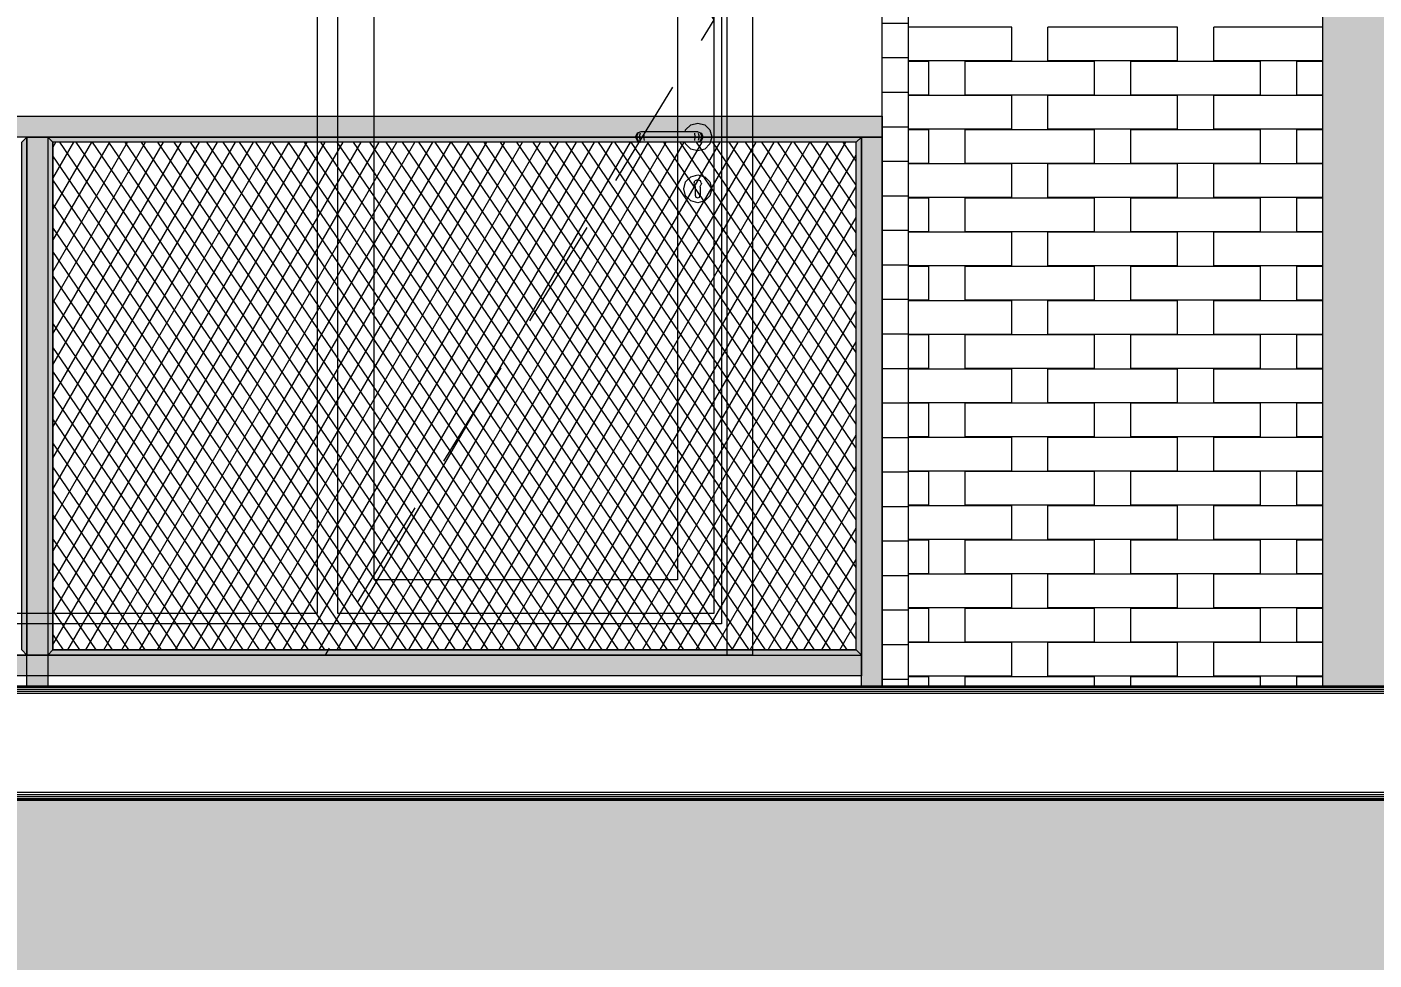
# Model space of a CAD drawing. Header units: millimetres. Extents: x 475206255 to 476720147, y 4620882299 to 4621447368.
# Drawn here: x 475397416 to 475400015, y 4621134156 to 4621135957 of the extents above; entities that cross this region are included whole.
import ezdxf

# ---------------------------------------------------------------- set-up
doc = ezdxf.new("R2010")
doc.units = ezdxf.units.MM
doc.header["$MEASUREMENT"] = 0
doc.linetypes.add('Hidden Line', pattern=[317.5, 211.666667, -105.833333])
for name, color, linetype, lineweight in [('2D Drafting - General_Pen_No__30_Pen_No__9_Pen_No__9_Pen_No__253', 252, 'Continuous', 0), ('2D Drafting - General_Pen_No__30_Pen_No__9_Pen_No__9_Pen_No__7', 7, 'Continuous', 0), ('2D Drafting - General_Pen_No__7_Pen_No__7', 7, 'Continuous', 0), ('Dimensioning - General_Pen_No__142', 142, 'Continuous', 0), ('New_2D Drafting - General_Pen_No__30_Pen_No__9_Pen_No__9_Pen_No__255', 255, 'Continuous', 0), ('New_2D Drafting - General_Pen_No__30_Pen_No__9_Pen_No__9_Pen_No__7', 7, 'Continuous', 0), ('New_2D Drafting - General_Pen_No__4', 7, 'Continuous', 0), ('New_2D Drafting - General_Pen_No__7', 7, 'Continuous', 0), ('New_Structural - Bearing_Pen_No__250', 7, 'Continuous', 0), ('Structural - Bearing_Pen_No__250', 7, 'Continuous', 0), ('zoma_Pen_No__142', 142, 'Continuous', 0)]:
    doc.layers.add(name, color=color, linetype=linetype, lineweight=lineweight)
doc.layers.add('Dimensioning - General', color=7, linetype='Continuous')
doc.layers.add('zoma', color=7, linetype='Continuous')
doc.styles.add('GENERATED_STYLE_2', font='arial.ttf')
doc.dimstyles.new('GENERATED_STYLE__1', dxfattribs={"dimtxt": 100, "dimasz": 68.640772, "dimexe": 0.18, "dimexo": 0.0625, "dimgap": 0, "dimtad": 1, "dimlfac": 0.001, "dimzin": 0, "dimdsep": 46, "dimtxsty": 'GENERATED_STYLE_2', "dimblk": 'ARROWHEAD_2', "dimblk1": 'ARROWHEAD_2', "dimblk2": 'ARROWHEAD_2', "dimcen": 0.09, "dimse1": 1, "dimse2": 1, "dimclrd": 142, "dimclre": 142, "dimclrt": 142, "dimadec": 0, "dimazin": 0, "dimtfac": 1, "dimtdec": 4, "dimtmove": 0, "dimatfit": 3, "dimfxl": 1, "dimtolj": 1, "dimtzin": 0, "dimarcsym": 0})
doc.dimstyles.new('GENERATED_STYLE__18', dxfattribs={"dimtxt": 100, "dimasz": 68.640772, "dimexe": 0.18, "dimexo": 0.0625, "dimgap": 0, "dimtad": 1, "dimtih": 1, "dimtoh": 1, "dimlfac": 0.001, "dimzin": 0, "dimdsep": 46, "dimtxsty": 'GENERATED_STYLE_2', "dimblk": 'ARROWHEAD_2', "dimblk1": 'ARROWHEAD_2', "dimblk2": 'ARROWHEAD_2', "dimcen": 0.09, "dimse1": 1, "dimse2": 1, "dimclrd": 142, "dimclre": 142, "dimclrt": 142, "dimadec": 0, "dimazin": 0, "dimtfac": 1, "dimtdec": 4, "dimtmove": 0, "dimatfit": 3, "dimfxl": 1, "dimtolj": 1, "dimtzin": 0, "dimarcsym": 0})
doc.dimstyles.new('GENERATED_STYLE__3', dxfattribs={"dimtxt": 200, "dimasz": 64.421331, "dimexe": 0.18, "dimexo": 3, "dimgap": 0, "dimtad": 1, "dimtih": 1, "dimtoh": 1, "dimlfac": 0.001, "dimzin": 0, "dimdsep": 46, "dimtxsty": 'GENERATED_STYLE_2', "dimblk": 'ARROWHEAD_2', "dimblk1": 'ARROWHEAD_2', "dimblk2": 'ARROWHEAD_2', "dimcen": 0.09, "dimclrd": 142, "dimclre": 142, "dimclrt": 142, "dimadec": 0, "dimazin": 0, "dimtfac": 1, "dimtdec": 4, "dimtmove": 0, "dimatfit": 3, "dimfxl": 1, "dimtolj": 1, "dimtzin": 0, "dimarcsym": 0})

# ---------------------------------------------------------------- blocks, each defined once
blk = doc.blocks.new('*D547', base_point=(475826095.8, 4621095193.2))
at = {"layer": 'Dimensioning - General_Pen_No__142', "color": 142, "linetype": 'Continuous', "lineweight": 0, "transparency": 16777216}
for p, q in [((475424795.3, 4621135071), (475424885.6, 4621135018.9)), ((475424908.2, 4621135044.9), (475424772.7, 4621135044.9)), ((475424840.5, 4621132545), (475424840.5, 4621135044.9)), ((475424795.3, 4621132571.1), (475424885.6, 4621132518.9)), ((475424908.2, 4621132545), (475424772.7, 4621132545))]:
    blk.add_line(p, q, dxfattribs=at)
at = {"layer": 'Dimensioning - General_Pen_No__142', "color": 142, "lineweight": 0, "transparency": 16777216, "insert": (475424820.5, 4621133661.5), "char_height": 100, "attachment_point": 7, "rotation": 90, "style": 'GENERATED_STYLE_2'}
blk.add_mtext('\\A1;{\\pql;\\fArial|b0|i0|c204|p0;\\W1.000000;2.50}', dxfattribs=at)
blk = doc.blocks.new('ARROWHEAD_2')
at = {"color": 0, "linetype": 'Continuous', "lineweight": 0}
for p, q in [((-0.378, -0.655), (0.378, 0.655)), ((0, 0), (-1, 0))]:
    blk.add_line(p, q, dxfattribs=at)
blk = doc.blocks.new('*D548', base_point=(475826095.8, 4621095193.2))
at = {"layer": 'Dimensioning - General_Pen_No__142', "color": 142, "linetype": 'Continuous', "lineweight": 0, "transparency": 16777216}
for p, q in [((475424795.3, 4621135771.1), (475424885.6, 4621135718.9)), ((475424908.2, 4621135745), (475424772.7, 4621135745)), ((475424840.5, 4621135044.9), (475424840.5, 4621135745)), ((475424795.3, 4621135071), (475424885.6, 4621135018.9)), ((475424908.2, 4621135044.9), (475424772.7, 4621135044.9))]:
    blk.add_line(p, q, dxfattribs=at)
at = {"layer": 'Dimensioning - General_Pen_No__142', "color": 142, "lineweight": 0, "transparency": 16777216, "insert": (475424820.5, 4621135261.5), "char_height": 100, "attachment_point": 7, "rotation": 90, "style": 'GENERATED_STYLE_2'}
blk.add_mtext('\\A1;{\\pql;\\fArial|b0|i0|c204|p0;\\W1.000000;0.70}', dxfattribs=at)
blk = doc.blocks.new('*D549', base_point=(475826095.8, 4621095193.2))
at = {"layer": 'Dimensioning - General_Pen_No__142', "color": 142, "linetype": 'Continuous', "lineweight": 0, "transparency": 16777216}
for p, q in [((475424795.3, 4621138271), (475424885.6, 4621138218.9)), ((475424908.2, 4621138244.9), (475424772.7, 4621138244.9)), ((475424840.5, 4621135745), (475424840.5, 4621138244.9)), ((475424795.3, 4621135771.1), (475424885.6, 4621135718.9)), ((475424908.2, 4621135745), (475424772.7, 4621135745))]:
    blk.add_line(p, q, dxfattribs=at)
at = {"layer": 'Dimensioning - General_Pen_No__142', "color": 142, "lineweight": 0, "transparency": 16777216, "insert": (475424820.5, 4621136861.5), "char_height": 100, "attachment_point": 7, "rotation": 90, "style": 'GENERATED_STYLE_2'}
blk.add_mtext('\\A1;{\\pql;\\fArial|b0|i0|c204|p0;\\W1.000000;2.50}', dxfattribs=at)
blk = doc.blocks.new('*D1518', base_point=(475826095.8, 4621095193.2))
at = {"layer": 'zoma_Pen_No__142', "color": 142, "linetype": 'Continuous', "lineweight": 0, "transparency": 16777216}
for p, q in [((475393415.9, 4621126477.3), (475393415.9, 4621126604.5)), ((475399915.9, 4621126477.3), (475399915.9, 4621126604.5)), ((475393440.3, 4621126583.3), (475393391.4, 4621126498.5)), ((475399940.3, 4621126583.3), (475399891.4, 4621126498.5)), ((475393415.9, 4621126540.9), (475399915.9, 4621126540.9))]:
    blk.add_line(p, q, dxfattribs=at)
at = {"layer": 'zoma_Pen_No__142', "color": 142, "lineweight": 0, "transparency": 16777216, "char_height": 200, "attachment_point": 7, "style": 'GENERATED_STYLE_2'}
for s, insert in [('\\A1;{\\pql;\\fArial|b0|i0|c204|p0;\\W1.000000;6.50}', (475396398.9, 4621126580.9)), ('\\A1;{\\pql;\\fArial|b0|i0|c204|p0;\\W1.000000;0.40}', (475399357.5, 4621126580.9))]:
    blk.add_mtext(s, dxfattribs=dict(at, insert=insert))
blk = doc.blocks.new('*D1519', base_point=(475826095.8, 4621095193.2))
at = {"layer": 'zoma_Pen_No__142', "color": 142, "linetype": 'Continuous', "lineweight": 0, "transparency": 16777216}
for p, q in [((475399915.9, 4621126477.3), (475399915.9, 4621126604.5)), ((475400315.9, 4621126477.3), (475400315.9, 4621126604.5)), ((475399940.3, 4621126583.3), (475399891.4, 4621126498.5)), ((475400340.3, 4621126583.3), (475400291.4, 4621126498.5)), ((475399915.9, 4621126540.9), (475400315.9, 4621126540.9))]:
    blk.add_line(p, q, dxfattribs=at)
blk = doc.blocks.new('*D2417', base_point=(475826095.8, 4621095193.2))
at = {"layer": 'Dimensioning - General_Pen_No__142', "color": 142, "linetype": 'Continuous', "lineweight": 0, "transparency": 16777216}
for p, q in [((475397216, 4621133504.3), (475397216, 4621133639.8)), ((475398816, 4621133504.3), (475398816, 4621133639.8)), ((475397242.1, 4621133617.2), (475397190, 4621133526.9)), ((475398842.1, 4621133617.2), (475398790, 4621133526.9)), ((475397216, 4621133572.1), (475398816, 4621133572.1))]:
    blk.add_line(p, q, dxfattribs=at)
at = {"layer": 'Dimensioning - General_Pen_No__142', "color": 142, "lineweight": 0, "transparency": 16777216, "insert": (475397882.6, 4621133592.1), "char_height": 100, "attachment_point": 7, "style": 'GENERATED_STYLE_2'}
blk.add_mtext('\\A1;{\\pql;\\fArial|b0|i0|c204|p0;\\W1.000000;1.60}', dxfattribs=at)
blk = doc.blocks.new('*D2418', base_point=(475826095.8, 4621095193.2))
at = {"layer": 'Dimensioning - General_Pen_No__142', "color": 142, "linetype": 'Continuous', "lineweight": 0, "transparency": 16777216}
for p, q in [((475398816, 4621133504.3), (475398816, 4621133639.8)), ((475400715.7, 4621133504.3), (475400715.7, 4621133639.8)), ((475398842.1, 4621133617.2), (475398790, 4621133526.9)), ((475400741.8, 4621133617.2), (475400689.6, 4621133526.9)), ((475398816, 4621133572.1), (475400715.7, 4621133572.1))]:
    blk.add_line(p, q, dxfattribs=at)
at = {"layer": 'Dimensioning - General_Pen_No__142', "color": 142, "lineweight": 0, "transparency": 16777216, "insert": (475399632.4, 4621133592.1), "char_height": 100, "attachment_point": 7, "style": 'GENERATED_STYLE_2'}
blk.add_mtext('\\A1;{\\pql;\\fArial|b0|i0|c204|p0;\\W1.000000;1.90}', dxfattribs=at)

msp = doc.modelspace()

# ---------------------------------------------------------------- hatches: boundary and pattern name
at = {"layer": '2D Drafting - General_Pen_No__30_Pen_No__9_Pen_No__9_Pen_No__253', "linetype": 'Continuous', "lineweight": 0}
h = msp.add_hatch(dxfattribs=at)
h.set_pattern_fill('BRICK___RUNNING_BOND', color=252, style=0, pattern_type=2)
h.set_pattern_definition([(180, (475362068.42, 4621134278.51), (0, 66.64), []), (90, (475362068.42, 4621134278.5), (244.8, 0), [66.64, -66.64]), (90, (475361946.02, 4621134345.15), (244.8, 0), [66.64, -66.64])])
h.paths.add_polyline_path([(475386515.943, 4621144744.536), (475406815.943, 4621144744.536), (475406815.943, 4621131444.943), (475406415.943, 4621131444.943), (475406415.943, 4621131544.955), (475406415.943, 4621144344.955), (475402816.368, 4621144344.955), (475402816.368, 4621131445.093), (475398816.013, 4621131445.093), (475398816.013, 4621131445.286), (475396815.946, 4621131445.286), (475396815.946, 4621134464.943), (475400115.943, 4621134464.943), (475400115.943, 4621134684.942), (475399915.947, 4621134684.942), (475399915.947, 4621137664.943), (475400115.943, 4621137664.943), (475400115.943, 4621137884.943), (475399915.947, 4621137884.943), (475399915.947, 4621140864.943), (475400115.943, 4621140864.943), (475400115.943, 4621141084.943), (475399915.947, 4621141084.943), (475399915.947, 4621144064.943), (475400115.943, 4621144064.943), (475400115.943, 4621144284.943), (475393015.95, 4621144284.943), (475393015.95, 4621144064.943), (475393215.95, 4621144064.943), (475393215.95, 4621141084.943), (475393015.95, 4621141084.943), (475393015.95, 4621140864.943), (475393215.95, 4621140864.943), (475393215.95, 4621137884.943), (475393015.95, 4621137884.943), (475393015.95, 4621137663.948), (475393215.95, 4621137663.948), (475393215.95, 4621134684.942), (475393015.95, 4621134684.942), (475393015.95, 4621134464.943), (475393415.349, 4621134464.943), (475393415.349, 4621131444.834), (475393015.95, 4621131444.834), (475393015.95, 4621131444.943), (475390315.939, 4621131444.943), (475389615.524, 4621131444.943), (475389615.524, 4621134464.987), (475390315.939, 4621134464.987), (475390315.939, 4621144284.987), (475386865.663, 4621144284.987), (475386865.663, 4621144064.987), (475386916.336, 4621144064.987), (475386916.336, 4621141084.995), (475386865.663, 4621141084.995), (475386865.663, 4621140864.987), (475386916.063, 4621140864.987), (475386916.063, 4621137884.987), (475386865.663, 4621137884.987), (475386865.663, 4621137664.987), (475386916.063, 4621137664.987), (475386916.063, 4621134684.996), (475386865.663, 4621134684.996), (475386865.663, 4621134464.987), (475386916.063, 4621134464.987), (475386916.063, 4621131444.943), (475386515.943, 4621131444.943), (475386515.943, 4621134464.987)])
h.paths.add_polyline_path([(475390816.16, 4621132444.942), (475390816.16, 4621134044.943), (475392416.16, 4621134044.943), (475392416.16, 4621132444.942)], flags=0)
h.paths.add_polyline_path([(475390816.165, 4621140444.942), (475392416.165, 4621140444.942), (475392416.165, 4621138844.942), (475390816.165, 4621138844.942)], flags=0)
h.paths.add_polyline_path([(475390816.165, 4621137244.942), (475392416.165, 4621137244.942), (475392416.165, 4621135644.942), (475390816.165, 4621135644.942)], flags=0)
h.paths.add_polyline_path([(475390816.165, 4621142044.942), (475390816.165, 4621143644.942), (475392416.165, 4621143644.942), (475392416.165, 4621142044.942)], flags=0)
h.paths.add_polyline_path([(475397216.018, 4621131544.949), (475397216.018, 4621134044.955), (475398816.009, 4621134044.955), (475398816.009, 4621131544.949)], flags=0)
h.paths.add_polyline_path([(475402315.71, 4621135644.942), (475402315.71, 4621137244.939), (475400715.709, 4621137244.939), (475400715.709, 4621135644.942)], flags=0)
h.paths.add_polyline_path([(475400715.709, 4621132444.942), (475400715.709, 4621134044.939), (475402315.71, 4621134044.939), (475402315.71, 4621132444.942)], flags=0)
h.paths.add_polyline_path([(475402315.71, 4621138806.589), (475402315.71, 4621140444.937), (475400715.709, 4621140444.937), (475400715.709, 4621138806.589)], flags=0)
h.paths.add_polyline_path([(475400715.713, 4621142044.942), (475400715.713, 4621143644.939), (475402315.714, 4621143644.939), (475402315.714, 4621142044.942)], flags=0)
h = msp.add_hatch(dxfattribs=at)
h.set_pattern_fill('BRICK___RUNNING_BOND', color=252, style=0, pattern_type=2)
h.set_pattern_definition([(180, (475365617.79, 4621134698.51), (0, 66.64), []), (90, (475365617.79, 4621134698.5), (244.8, 0), [66.64, -66.64]), (90, (475365495.39, 4621134765.15), (244.8, 0), [66.64, -66.64])])
h.paths.add_polyline_path([(475399115.934, 4621137664.943), (475399115.934, 4621134684.943), (475399065.943, 4621134684.943), (475399065.943, 4621137664.943)])
at = {"layer": 'New_2D Drafting - General_Pen_No__30_Pen_No__9_Pen_No__9_Pen_No__255', "linetype": 'Continuous', "lineweight": 0}
for points in [[(475399065.943, 4621135784.937), (475399065.943, 4621135744.937), (475394215.95, 4621135744.937), (475394215.95, 4621135784.937)], [(475397415.95, 4621134744.936), (475397405.976, 4621134754.909), (475397405.976, 4621135734.989), (475397415.95, 4621135744.963)], [(475397455.95, 4621134684.909), (475397415.95, 4621134684.909), (475397415.95, 4621135744.937), (475397455.95, 4621135744.937)], [(475397455.95, 4621134744.909), (475397465.95, 4621134754.909), (475397465.95, 4621135734.937), (475397455.95, 4621135744.937)], [(475397465.95, 4621135734.937), (475397455.95, 4621135744.937), (475399025.943, 4621135744.937), (475399015.943, 4621135734.937)], [(475399025.943, 4621134744.909), (475399015.943, 4621134754.909), (475399015.943, 4621135734.937), (475399025.943, 4621135744.937)], [(475399065.943, 4621134684.943), (475399025.943, 4621134684.943), (475399025.943, 4621135744.937), (475399065.943, 4621135744.937)], [(475399025.943, 4621134744.936), (475399025.943, 4621134704.936), (475394215.95, 4621134704.936), (475394215.95, 4621134744.936)], [(475397465.95, 4621134754.936), (475397455.95, 4621134744.936), (475399025.917, 4621134744.936), (475399015.917, 4621134754.936)]]:
    msp.add_hatch(color=255, dxfattribs=at).paths.add_polyline_path(points)
at = {"layer": 'New_2D Drafting - General_Pen_No__7', "linetype": 'Continuous', "lineweight": 0}
h = msp.add_hatch(dxfattribs=at)
h.set_pattern_fill('BATT_INSULATION', style=0, pattern_type=2)
h.set_pattern_definition([(60, (475826095.757, 4621095193.19), (-25.9807621, 15), []), (124.306619, (475826095.757, 4621095193.19), (23.8156986, 11.25), [])])
h.paths.add_polyline_path([(475399015.943, 4621135734.937), (475397465.95, 4621135734.937), (475397465.95, 4621134754.936), (475399015.943, 4621134754.936)])

# ---------------------------------------------------------------- linework, layer by layer
at = {"layer": '2D Drafting - General_Pen_No__30_Pen_No__9_Pen_No__9_Pen_No__7', "color": 7, "linetype": 'Continuous', "lineweight": 0, "flags": 128}
msp.add_lwpolyline([(475399115.934, 4621137664.943), (475399115.934, 4621134684.943), (475399065.943, 4621134684.943), (475399065.943, 4621137664.943)], close=True, dxfattribs=at)
for points in [[(475400115.943, 4621134684.942), (475399915.947, 4621134684.942), (475399915.947, 4621137664.943), (475400115.943, 4621137664.943)], [(475402816.368, 4621131445.093), (475398816.013, 4621131445.093), (475398816.013, 4621131445.286), (475396815.946, 4621131445.286), (475396815.946, 4621134464.943), (475400115.943, 4621134464.943)]]:
    msp.add_lwpolyline(points, dxfattribs=at)
at = {"layer": '2D Drafting - General_Pen_No__7_Pen_No__7', "color": 7, "linetype": 'Continuous', "lineweight": 0, "flags": 128}
for points in [[(475398811.904, 4621134744.979), (475397216.02, 4621134744.985), (475397216.029, 4621137244.985), (475398816.029, 4621137244.979)], [(475398816.029, 4621137244.979), (475398816.02, 4621134744.979), (475398811.904, 4621134744.979)]]:
    msp.add_lwpolyline(points, dxfattribs=at)
for points in [[(475397266.029, 4621137194.983), (475398766.029, 4621137194.978), (475398766.02, 4621134744.979), (475397266.02, 4621134744.986)], [(475397276.029, 4621137184.983), (475398756.029, 4621137184.978), (475398756.02, 4621134804.981), (475397276.02, 4621134804.986)], [(475397291.028, 4621137169.983), (475397976.028, 4621137169.981), (475397976.02, 4621134824.983), (475397291.02, 4621134824.986)], [(475398016.024, 4621137169.981), (475398741.028, 4621137169.978), (475398741.02, 4621134824.981), (475398016.02, 4621134824.983)], [(475398086.028, 4621137099.981), (475398671.028, 4621137099.979), (475398671.021, 4621134889.981), (475398086.021, 4621134889.983)]]:
    msp.add_lwpolyline(points, close=True, dxfattribs=at)
at = {"layer": '2D Drafting - General_Pen_No__7_Pen_No__7', "color": 7, "linetype": 'Hidden Line', "lineweight": 0, "flags": 128}
msp.add_lwpolyline([(475397991.029, 4621137194.981), (475398741.024, 4621135970.856), (475397991.797, 4621134746.266)], dxfattribs=at)
at = {"layer": 'New_2D Drafting - General_Pen_No__30_Pen_No__9_Pen_No__9_Pen_No__7', "color": 7, "linetype": 'Continuous', "lineweight": 0, "flags": 128}
for points in [[(475399065.943, 4621135784.937), (475399065.943, 4621135744.937), (475394215.95, 4621135744.937), (475394215.95, 4621135784.937)], [(475397415.95, 4621134744.936), (475397405.976, 4621134754.909), (475397405.976, 4621135734.989), (475397415.95, 4621135744.963)], [(475397455.95, 4621134684.909), (475397415.95, 4621134684.909), (475397415.95, 4621135744.937), (475397455.95, 4621135744.937)], [(475397455.95, 4621134744.909), (475397465.95, 4621134754.909), (475397465.95, 4621135734.937), (475397455.95, 4621135744.937)], [(475397465.95, 4621135734.937), (475397455.95, 4621135744.937), (475399025.943, 4621135744.937), (475399015.943, 4621135734.937)], [(475399025.943, 4621134744.909), (475399015.943, 4621134754.909), (475399015.943, 4621135734.937), (475399025.943, 4621135744.937)], [(475399065.943, 4621134684.943), (475399025.943, 4621134684.943), (475399025.943, 4621135744.937), (475399065.943, 4621135744.937)], [(475399025.943, 4621134744.936), (475399025.943, 4621134704.936), (475394215.95, 4621134704.936), (475394215.95, 4621134744.936)], [(475397465.95, 4621134754.936), (475397455.95, 4621134744.936), (475399025.917, 4621134744.936), (475399015.917, 4621134754.936)]]:
    msp.add_lwpolyline(points, close=True, dxfattribs=at)
at = {"layer": 'New_2D Drafting - General_Pen_No__4', "color": 7, "linetype": 'Continuous', "lineweight": 0, "flags": 128}
msp.add_lwpolyline([(475399015.943, 4621135734.937), (475397465.95, 4621135734.937), (475397465.95, 4621134754.936), (475399015.943, 4621134754.936)], close=True, dxfattribs=at)
at = {"layer": 'New_Structural - Bearing_Pen_No__250', "color": 7, "linetype": 'Continuous', "lineweight": 0}
for p, q in [((475399315.943, 4621135956.949), (475399115.934, 4621135956.949)), ((475399315.943, 4621135891.949), (475399315.943, 4621135956.949)), ((475399385.943, 4621135891.949), (475399385.943, 4621135956.949)), ((475399635.943, 4621135956.949), (475399385.943, 4621135956.949)), ((475399635.943, 4621135891.949), (475399635.943, 4621135956.949)), ((475399705.943, 4621135891.949), (475399705.943, 4621135956.949)), ((475399915.947, 4621135956.949), (475399705.943, 4621135956.949)), ((475399315.943, 4621135891.949), (475399115.934, 4621135891.949)), ((475399155.943, 4621135890.949), (475399115.934, 4621135890.949)), ((475399155.943, 4621135825.949), (475399155.943, 4621135890.949)), ((475399225.943, 4621135825.949), (475399225.943, 4621135890.949)), ((475399475.943, 4621135890.949), (475399225.943, 4621135890.949)), ((475399635.943, 4621135891.949), (475399385.943, 4621135891.949)), ((475399475.943, 4621135825.949), (475399475.943, 4621135890.949)), ((475399545.943, 4621135825.949), (475399545.943, 4621135890.949)), ((475399795.943, 4621135890.949), (475399545.943, 4621135890.949)), ((475399915.947, 4621135891.949), (475399705.943, 4621135891.949)), ((475399795.943, 4621135825.949), (475399795.943, 4621135890.949)), ((475399865.943, 4621135825.949), (475399865.943, 4621135890.949)), ((475399915.947, 4621135890.949), (475399865.943, 4621135890.949)), ((475399155.943, 4621135825.949), (475399115.934, 4621135825.949)), ((475399315.943, 4621135824.949), (475399115.934, 4621135824.949)), ((475399475.943, 4621135825.949), (475399225.943, 4621135825.949)), ((475399315.943, 4621135759.949), (475399315.943, 4621135824.949)), ((475399385.943, 4621135759.949), (475399385.943, 4621135824.949)), ((475399635.943, 4621135824.949), (475399385.943, 4621135824.949)), ((475399795.943, 4621135825.949), (475399545.943, 4621135825.949)), ((475399635.943, 4621135759.949), (475399635.943, 4621135824.949)), ((475399705.943, 4621135759.949), (475399705.943, 4621135824.949)), ((475399915.947, 4621135824.949), (475399705.943, 4621135824.949)), ((475399915.947, 4621135825.949), (475399865.943, 4621135825.949)), ((475398696.633, 4621135768.362), (475398710.133, 4621135771.979)), ((475398710.133, 4621135771.979), (475398723.633, 4621135768.362)), ((475398593.062, 4621135752.051), (475398590.133, 4621135744.98)), ((475398590.133, 4621135744.98), (475398593.062, 4621135737.909)), ((475398594.614, 4621135752.051), (475398591.855, 4621135744.98)), ((475398591.855, 4621135744.98), (475398594.614, 4621135737.909)), ((475398600.133, 4621135754.98), (475398593.062, 4621135752.051)), ((475398599.429, 4621135752.051), (475398597.317, 4621135744.98)), ((475398597.317, 4621135744.98), (475398599.429, 4621135737.909)), ((475398601.275, 4621135754.98), (475398600.133, 4621135754.98)), ((475398604.527, 4621135754.98), (475398601.275, 4621135754.98)), ((475398609.393, 4621135754.98), (475398604.527, 4621135754.98)), ((475398606.634, 4621135752.051), (475398605.491, 4621135744.98)), ((475398605.491, 4621135744.98), (475398606.634, 4621135737.909)), ((475398615.133, 4621135754.98), (475398609.393, 4621135754.98)), ((475398695.133, 4621135754.979), (475398615.133, 4621135754.98)), ((475398685.813, 4621135754.98), (475398686.751, 4621135758.48)), ((475398686.751, 4621135758.48), (475398696.633, 4621135768.362)), ((475398700.874, 4621135754.979), (475398695.133, 4621135754.979)), ((475398705.74, 4621135754.979), (475398700.874, 4621135754.979)), ((475398704.775, 4621135744.979), (475398703.632, 4621135737.908)), ((475398703.633, 4621135752.051), (475398704.775, 4621135744.979)), ((475398708.991, 4621135754.979), (475398705.74, 4621135754.979)), ((475398710.133, 4621135754.979), (475398708.991, 4621135754.979)), ((475398710.133, 4621135754.979), (475398717.204, 4621135752.05)), ((475398710.838, 4621135752.051), (475398712.949, 4621135744.979)), ((475398712.949, 4621135744.979), (475398710.838, 4621135737.908)), ((475398715.652, 4621135752.05), (475398718.411, 4621135744.979)), ((475398718.411, 4621135744.979), (475398715.652, 4621135737.908)), ((475398717.204, 4621135752.05), (475398720.133, 4621135744.979)), ((475398720.133, 4621135744.979), (475398717.204, 4621135737.908)), ((475398723.633, 4621135768.362), (475398733.516, 4621135758.479)), ((475398733.516, 4621135758.479), (475398737.133, 4621135744.979)), ((475398737.133, 4621135744.979), (475398733.516, 4621135731.479)), ((475399315.943, 4621135759.949), (475399115.934, 4621135759.949)), ((475399155.943, 4621135758.949), (475399115.934, 4621135758.949)), ((475399155.943, 4621135693.949), (475399155.943, 4621135758.949)), ((475399225.943, 4621135693.949), (475399225.943, 4621135758.949)), ((475399475.943, 4621135758.949), (475399225.943, 4621135758.949)), ((475399635.943, 4621135759.949), (475399385.943, 4621135759.949)), ((475399475.943, 4621135693.949), (475399475.943, 4621135758.949)), ((475399545.943, 4621135693.949), (475399545.943, 4621135758.949)), ((475399795.943, 4621135758.949), (475399545.943, 4621135758.949)), ((475399915.947, 4621135759.949), (475399705.943, 4621135759.949)), ((475399795.943, 4621135693.949), (475399795.943, 4621135758.949)), ((475399865.943, 4621135693.949), (475399865.943, 4621135758.949)), ((475399915.947, 4621135758.949), (475399865.943, 4621135758.949)), ((475398593.062, 4621135737.909), (475398600.133, 4621135734.98)), ((475398601.275, 4621135734.98), (475398600.133, 4621135734.98)), ((475398604.527, 4621135734.98), (475398601.275, 4621135734.98)), ((475398609.393, 4621135734.98), (475398604.527, 4621135734.98)), ((475398615.133, 4621135734.98), (475398609.393, 4621135734.98)), ((475398695.133, 4621135734.979), (475398615.133, 4621135734.98)), ((475398686.751, 4621135731.48), (475398685.813, 4621135734.98)), ((475398696.633, 4621135721.597), (475398686.751, 4621135731.48)), ((475398700.873, 4621135734.979), (475398695.133, 4621135734.979)), ((475398710.133, 4621135717.979), (475398696.633, 4621135721.597)), ((475398705.74, 4621135734.979), (475398700.873, 4621135734.979)), ((475398708.991, 4621135734.979), (475398705.74, 4621135734.979)), ((475398710.133, 4621135734.979), (475398708.991, 4621135734.979)), ((475398717.204, 4621135737.908), (475398710.133, 4621135734.979)), ((475398723.633, 4621135721.597), (475398710.133, 4621135717.979)), ((475398733.516, 4621135731.479), (475398723.633, 4621135721.597)), ((475399155.943, 4621135693.949), (475399115.934, 4621135693.949)), ((475399315.943, 4621135692.949), (475399115.934, 4621135692.949)), ((475399475.943, 4621135693.949), (475399225.943, 4621135693.949)), ((475399315.943, 4621135627.949), (475399315.943, 4621135692.949)), ((475399385.943, 4621135627.949), (475399385.943, 4621135692.949)), ((475399635.943, 4621135692.949), (475399385.943, 4621135692.949)), ((475399795.943, 4621135693.949), (475399545.943, 4621135693.949)), ((475399635.943, 4621135627.949), (475399635.943, 4621135692.949)), ((475399705.943, 4621135627.949), (475399705.943, 4621135692.949)), ((475399915.947, 4621135692.949), (475399705.943, 4621135692.949)), ((475399915.947, 4621135693.949), (475399865.943, 4621135693.949)), ((475398686.75, 4621135658.48), (475398696.633, 4621135668.362)), ((475398696.633, 4621135668.362), (475398710.133, 4621135671.979)), ((475398710.133, 4621135671.979), (475398723.633, 4621135668.362)), ((475398723.633, 4621135668.362), (475398733.516, 4621135658.479)), ((475398683.133, 4621135644.98), (475398686.75, 4621135658.48)), ((475398686.75, 4621135631.48), (475398683.133, 4621135644.98)), ((475398703.413, 4621135656.619), (475398702.665, 4621135654.672)), ((475398702.665, 4621135654.672), (475398705.133, 4621135649.379)), ((475398703.413, 4621135656.619), (475398704.758, 4621135660.123)), ((475398710.133, 4621135662.405), (475398704.758, 4621135660.123)), ((475398705.133, 4621135649.379), (475398705.133, 4621135647.866)), ((475398705.133, 4621135647.866), (475398705.133, 4621135644.979)), ((475398705.133, 4621135644.979), (475398705.133, 4621135642.093)), ((475398705.133, 4621135642.093), (475398705.133, 4621135636.319)), ((475398715.508, 4621135660.123), (475398710.133, 4621135662.405)), ((475398715.133, 4621135649.379), (475398717.601, 4621135654.672)), ((475398715.133, 4621135647.866), (475398715.133, 4621135649.379)), ((475398715.133, 4621135647.866), (475398715.133, 4621135644.979)), ((475398715.133, 4621135644.979), (475398715.133, 4621135642.093)), ((475398715.133, 4621135642.093), (475398715.133, 4621135636.319)), ((475398716.853, 4621135656.619), (475398715.508, 4621135660.123)), ((475398716.853, 4621135656.619), (475398717.601, 4621135654.672)), ((475398733.516, 4621135658.479), (475398737.133, 4621135644.979)), ((475398737.133, 4621135644.979), (475398733.516, 4621135631.479)), ((475398696.633, 4621135621.597), (475398686.75, 4621135631.48)), ((475398710.133, 4621135617.979), (475398696.633, 4621135621.597)), ((475398705.133, 4621135636.319), (475398705.133, 4621135632.479)), ((475398705.133, 4621135632.479), (475398706.597, 4621135628.944)), ((475398706.597, 4621135628.944), (475398710.133, 4621135627.479)), ((475398710.133, 4621135627.479), (475398713.668, 4621135628.944)), ((475398723.633, 4621135621.597), (475398710.133, 4621135617.979)), ((475398713.668, 4621135628.944), (475398715.133, 4621135632.479)), ((475398715.133, 4621135636.319), (475398715.133, 4621135632.479)), ((475398733.516, 4621135631.479), (475398723.633, 4621135621.597)), ((475399315.943, 4621135627.949), (475399115.934, 4621135627.949)), ((475399155.943, 4621135626.949), (475399115.934, 4621135626.949)), ((475399155.943, 4621135561.949), (475399155.943, 4621135626.949)), ((475399225.943, 4621135561.949), (475399225.943, 4621135626.949)), ((475399475.943, 4621135626.949), (475399225.943, 4621135626.949)), ((475399635.943, 4621135627.949), (475399385.943, 4621135627.949)), ((475399475.943, 4621135561.949), (475399475.943, 4621135626.949)), ((475399545.943, 4621135561.949), (475399545.943, 4621135626.949)), ((475399795.943, 4621135626.949), (475399545.943, 4621135626.949)), ((475399915.947, 4621135627.949), (475399705.943, 4621135627.949)), ((475399795.943, 4621135561.949), (475399795.943, 4621135626.949)), ((475399865.943, 4621135561.949), (475399865.943, 4621135626.949)), ((475399915.947, 4621135626.949), (475399865.943, 4621135626.949)), ((475399155.943, 4621135561.949), (475399115.934, 4621135561.949)), ((475399475.943, 4621135561.949), (475399225.943, 4621135561.949)), ((475399795.943, 4621135561.949), (475399545.943, 4621135561.949)), ((475399915.947, 4621135561.949), (475399865.943, 4621135561.949)), ((475399315.943, 4621135560.949), (475399115.934, 4621135560.949)), ((475399315.943, 4621135495.949), (475399315.943, 4621135560.949)), ((475399385.943, 4621135495.949), (475399385.943, 4621135560.949)), ((475399635.943, 4621135560.949), (475399385.943, 4621135560.949)), ((475399635.943, 4621135495.949), (475399635.943, 4621135560.949)), ((475399705.943, 4621135495.949), (475399705.943, 4621135560.949)), ((475399915.947, 4621135560.949), (475399705.943, 4621135560.949)), ((475399315.943, 4621135495.949), (475399115.934, 4621135495.949)), ((475399155.943, 4621135494.949), (475399115.934, 4621135494.949)), ((475399155.943, 4621135429.949), (475399155.943, 4621135494.949)), ((475399225.943, 4621135429.949), (475399225.943, 4621135494.949)), ((475399475.943, 4621135494.949), (475399225.943, 4621135494.949)), ((475399635.943, 4621135495.949), (475399385.943, 4621135495.949)), ((475399475.943, 4621135429.949), (475399475.943, 4621135494.949)), ((475399545.943, 4621135429.949), (475399545.943, 4621135494.949)), ((475399795.943, 4621135494.949), (475399545.943, 4621135494.949)), ((475399915.947, 4621135495.949), (475399705.943, 4621135495.949)), ((475399795.943, 4621135429.949), (475399795.943, 4621135494.949)), ((475399865.943, 4621135429.949), (475399865.943, 4621135494.949)), ((475399915.947, 4621135494.949), (475399865.943, 4621135494.949)), ((475399155.943, 4621135429.949), (475399115.934, 4621135429.949)), ((475399315.943, 4621135428.949), (475399115.934, 4621135428.949)), ((475399475.943, 4621135429.949), (475399225.943, 4621135429.949)), ((475399315.943, 4621135363.949), (475399315.943, 4621135428.949)), ((475399385.943, 4621135363.949), (475399385.943, 4621135428.949)), ((475399635.943, 4621135428.949), (475399385.943, 4621135428.949)), ((475399795.943, 4621135429.949), (475399545.943, 4621135429.949)), ((475399635.943, 4621135363.949), (475399635.943, 4621135428.949)), ((475399705.943, 4621135363.949), (475399705.943, 4621135428.949)), ((475399915.947, 4621135428.949), (475399705.943, 4621135428.949)), ((475399915.947, 4621135429.949), (475399865.943, 4621135429.949)), ((475399315.943, 4621135363.949), (475399115.934, 4621135363.949)), ((475399155.943, 4621135362.949), (475399115.934, 4621135362.949)), ((475399155.943, 4621135297.949), (475399155.943, 4621135362.949)), ((475399225.943, 4621135297.949), (475399225.943, 4621135362.949)), ((475399475.943, 4621135362.949), (475399225.943, 4621135362.949)), ((475399635.943, 4621135363.949), (475399385.943, 4621135363.949)), ((475399475.943, 4621135297.949), (475399475.943, 4621135362.949)), ((475399545.943, 4621135297.949), (475399545.943, 4621135362.949)), ((475399795.943, 4621135362.949), (475399545.943, 4621135362.949)), ((475399915.947, 4621135363.949), (475399705.943, 4621135363.949)), ((475399795.943, 4621135297.949), (475399795.943, 4621135362.949)), ((475399865.943, 4621135297.949), (475399865.943, 4621135362.949)), ((475399915.947, 4621135362.949), (475399865.943, 4621135362.949)), ((475399155.943, 4621135297.949), (475399115.934, 4621135297.949)), ((475399315.943, 4621135296.949), (475399115.934, 4621135296.949)), ((475399475.943, 4621135297.949), (475399225.943, 4621135297.949)), ((475399315.943, 4621135231.949), (475399315.943, 4621135296.949)), ((475399385.943, 4621135231.949), (475399385.943, 4621135296.949)), ((475399635.943, 4621135296.949), (475399385.943, 4621135296.949)), ((475399795.943, 4621135297.949), (475399545.943, 4621135297.949)), ((475399635.943, 4621135231.949), (475399635.943, 4621135296.949)), ((475399705.943, 4621135231.949), (475399705.943, 4621135296.949)), ((475399915.947, 4621135296.949), (475399705.943, 4621135296.949)), ((475399915.947, 4621135297.949), (475399865.943, 4621135297.949)), ((475399315.943, 4621135231.949), (475399115.934, 4621135231.949)), ((475399155.943, 4621135230.949), (475399115.934, 4621135230.949)), ((475399155.943, 4621135165.949), (475399155.943, 4621135230.949)), ((475399225.943, 4621135165.949), (475399225.943, 4621135230.949)), ((475399475.943, 4621135230.949), (475399225.943, 4621135230.949)), ((475399635.943, 4621135231.949), (475399385.943, 4621135231.949)), ((475399475.943, 4621135165.949), (475399475.943, 4621135230.949)), ((475399545.943, 4621135165.949), (475399545.943, 4621135230.949)), ((475399795.943, 4621135230.949), (475399545.943, 4621135230.949)), ((475399915.947, 4621135231.949), (475399705.943, 4621135231.949)), ((475399795.943, 4621135165.949), (475399795.943, 4621135230.949)), ((475399865.943, 4621135165.949), (475399865.943, 4621135230.949)), ((475399915.947, 4621135230.949), (475399865.943, 4621135230.949)), ((475399155.943, 4621135165.949), (475399115.934, 4621135165.949)), ((475399315.943, 4621135164.949), (475399115.934, 4621135164.949)), ((475399475.943, 4621135165.949), (475399225.943, 4621135165.949)), ((475399315.943, 4621135099.949), (475399315.943, 4621135164.949)), ((475399385.943, 4621135099.949), (475399385.943, 4621135164.949)), ((475399635.943, 4621135164.949), (475399385.943, 4621135164.949)), ((475399795.943, 4621135165.949), (475399545.943, 4621135165.949)), ((475399635.943, 4621135099.949), (475399635.943, 4621135164.949)), ((475399705.943, 4621135099.949), (475399705.943, 4621135164.949)), ((475399915.947, 4621135164.949), (475399705.943, 4621135164.949)), ((475399915.947, 4621135165.949), (475399865.943, 4621135165.949)), ((475399315.943, 4621135099.949), (475399115.934, 4621135099.949)), ((475399155.943, 4621135098.949), (475399115.934, 4621135098.949)), ((475399155.943, 4621135033.949), (475399155.943, 4621135098.949)), ((475399225.943, 4621135033.949), (475399225.943, 4621135098.949)), ((475399475.943, 4621135098.949), (475399225.943, 4621135098.949)), ((475399635.943, 4621135099.949), (475399385.943, 4621135099.949)), ((475399475.943, 4621135033.949), (475399475.943, 4621135098.949)), ((475399545.943, 4621135033.949), (475399545.943, 4621135098.949)), ((475399795.943, 4621135098.949), (475399545.943, 4621135098.949)), ((475399915.947, 4621135099.949), (475399705.943, 4621135099.949)), ((475399795.943, 4621135033.949), (475399795.943, 4621135098.949)), ((475399865.943, 4621135033.949), (475399865.943, 4621135098.949)), ((475399915.947, 4621135098.949), (475399865.943, 4621135098.949)), ((475399155.943, 4621135033.949), (475399115.934, 4621135033.949)), ((475399315.943, 4621135032.949), (475399115.934, 4621135032.949)), ((475399475.943, 4621135033.949), (475399225.943, 4621135033.949)), ((475399315.943, 4621134967.949), (475399315.943, 4621135032.949)), ((475399385.943, 4621134967.949), (475399385.943, 4621135032.949)), ((475399635.943, 4621135032.949), (475399385.943, 4621135032.949)), ((475399795.943, 4621135033.949), (475399545.943, 4621135033.949)), ((475399635.943, 4621134967.949), (475399635.943, 4621135032.949)), ((475399705.943, 4621134967.949), (475399705.943, 4621135032.949)), ((475399915.947, 4621135032.949), (475399705.943, 4621135032.949)), ((475399915.947, 4621135033.949), (475399865.943, 4621135033.949)), ((475399315.943, 4621134967.949), (475399115.934, 4621134967.949)), ((475399155.943, 4621134966.949), (475399115.934, 4621134966.949)), ((475399155.943, 4621134901.949), (475399155.943, 4621134966.949)), ((475399225.943, 4621134901.949), (475399225.943, 4621134966.949)), ((475399475.943, 4621134966.949), (475399225.943, 4621134966.949)), ((475399635.943, 4621134967.949), (475399385.943, 4621134967.949)), ((475399475.943, 4621134901.949), (475399475.943, 4621134966.949)), ((475399545.943, 4621134901.949), (475399545.943, 4621134966.949)), ((475399795.943, 4621134966.949), (475399545.943, 4621134966.949)), ((475399915.947, 4621134967.949), (475399705.943, 4621134967.949)), ((475399795.943, 4621134901.949), (475399795.943, 4621134966.949)), ((475399865.943, 4621134901.949), (475399865.943, 4621134966.949)), ((475399915.947, 4621134966.949), (475399865.943, 4621134966.949)), ((475399155.943, 4621134901.949), (475399115.934, 4621134901.949)), ((475399315.943, 4621134900.949), (475399115.934, 4621134900.949)), ((475399475.943, 4621134901.949), (475399225.943, 4621134901.949)), ((475399315.943, 4621134835.949), (475399315.943, 4621134900.949)), ((475399385.943, 4621134835.949), (475399385.943, 4621134900.949)), ((475399635.943, 4621134900.949), (475399385.943, 4621134900.949)), ((475399795.943, 4621134901.949), (475399545.943, 4621134901.949)), ((475399635.943, 4621134835.949), (475399635.943, 4621134900.949)), ((475399705.943, 4621134835.949), (475399705.943, 4621134900.949)), ((475399915.947, 4621134900.949), (475399705.943, 4621134900.949)), ((475399915.947, 4621134901.949), (475399865.943, 4621134901.949)), ((475399315.943, 4621134835.949), (475399115.934, 4621134835.949)), ((475399155.943, 4621134834.949), (475399115.934, 4621134834.949)), ((475399155.943, 4621134769.949), (475399155.943, 4621134834.949)), ((475399225.943, 4621134769.949), (475399225.943, 4621134834.949)), ((475399475.943, 4621134834.949), (475399225.943, 4621134834.949)), ((475399635.943, 4621134835.949), (475399385.943, 4621134835.949)), ((475399475.943, 4621134769.949), (475399475.943, 4621134834.949)), ((475399545.943, 4621134769.949), (475399545.943, 4621134834.949)), ((475399795.943, 4621134834.949), (475399545.943, 4621134834.949)), ((475399915.947, 4621134835.949), (475399705.943, 4621134835.949)), ((475399795.943, 4621134769.949), (475399795.943, 4621134834.949)), ((475399865.943, 4621134769.949), (475399865.943, 4621134834.949)), ((475399915.947, 4621134834.949), (475399865.943, 4621134834.949)), ((475399155.943, 4621134769.949), (475399115.934, 4621134769.949)), ((475399315.943, 4621134768.949), (475399115.934, 4621134768.949)), ((475399475.943, 4621134769.949), (475399225.943, 4621134769.949)), ((475399315.943, 4621134703.949), (475399315.943, 4621134768.949)), ((475399385.943, 4621134703.949), (475399385.943, 4621134768.949)), ((475399635.943, 4621134768.949), (475399385.943, 4621134768.949)), ((475399795.943, 4621134769.949), (475399545.943, 4621134769.949)), ((475399635.943, 4621134703.949), (475399635.943, 4621134768.949)), ((475399705.943, 4621134703.949), (475399705.943, 4621134768.949)), ((475399915.947, 4621134768.949), (475399705.943, 4621134768.949)), ((475399915.947, 4621134769.949), (475399865.943, 4621134769.949)), ((475399315.943, 4621134703.949), (475399115.934, 4621134703.949)), ((475399635.943, 4621134703.949), (475399385.943, 4621134703.949)), ((475399915.947, 4621134703.949), (475399705.943, 4621134703.949)), ((475399155.943, 4621134702.949), (475399115.934, 4621134702.949)), ((475399155.943, 4621134684.943), (475399155.943, 4621134702.949)), ((475399475.943, 4621134702.949), (475399225.943, 4621134702.949)), ((475399225.943, 4621134684.943), (475399225.943, 4621134702.949)), ((475399475.943, 4621134684.943), (475399475.943, 4621134702.949)), ((475399795.943, 4621134702.949), (475399545.943, 4621134702.949)), ((475399545.943, 4621134684.943), (475399545.943, 4621134702.949)), ((475399795.943, 4621134684.943), (475399795.943, 4621134702.949)), ((475399865.943, 4621134684.943), (475399865.943, 4621134702.949)), ((475399915.947, 4621134702.949), (475399865.943, 4621134702.949))]:
    msp.add_line(p, q, dxfattribs=at)
at = {"layer": 'Structural - Bearing_Pen_No__250', "color": 7, "linetype": 'Continuous', "lineweight": 0}
for p, q in [((475400162.269, 4621134684.943), (475392969.624, 4621134684.943)), ((475400162.269, 4621134682.448), (475392969.624, 4621134682.448)), ((475400157.806, 4621134678.493), (475392974.086, 4621134678.493)), ((475400120.405, 4621134674.503), (475393011.487, 4621134674.503)), ((475400115.943, 4621134670.548), (475393015.95, 4621134670.548)), ((475400157.806, 4621134471.393), (475392974.086, 4621134471.393)), ((475400120.405, 4621134475.383), (475393011.487, 4621134475.383)), ((475400115.943, 4621134479.338), (475393015.95, 4621134479.338)), ((475400162.269, 4621134467.438), (475392969.624, 4621134467.438)), ((475400162.269, 4621134464.943), (475392969.624, 4621134464.943))]:
    msp.add_line(p, q, dxfattribs=at)

# ---------------------------------------------------------------- dimensions: what is measured, and where the dimension line sits
at = {"layer": 'Dimensioning - General', "color": 142, "linetype": 'Continuous', "lineweight": 0}
for base, p1, p2, picture, middle in [((475398816.029, 4621133572.072), (475397216.029, 4621143644.985), (475398816.029, 4621143644.979), '*D2417', (475398012.027, 4621133642.072)), ((475400715.71, 4621133572.072), (475398816.029, 4621143644.979), (475400715.71, 4621134044.943), '*D2418', (475399761.867, 4621133642.072))]:
    dim = msp.add_linear_dim(base=base, p1=p1, p2=p2, dimstyle='GENERATED_STYLE__18', dxfattribs=at)
    dim.commit()
    dim.dimension.update_dxf_attribs({"geometry": picture, "text_midpoint": middle, "dimtype": 160})
for base, p1, p2, picture, middle in [((475424840.477, 4621138244.941), (475364762.763, 4621135744.994), (475364762.758, 4621138244.941), '*D549', (475424770.477, 4621136990.965)), ((475424840.477, 4621135744.994), (475364762.758, 4621135044.941), (475364762.763, 4621135744.994), '*D548', (475424770.477, 4621135390.965)), ((475424840.477, 4621135044.941), (475364762.763, 4621132544.994), (475364762.758, 4621135044.941), '*D547', (475424770.477, 4621133790.965))]:
    dim = msp.add_linear_dim(base=base, p1=p1, p2=p2, angle=90, dimstyle='GENERATED_STYLE__1', dxfattribs=at)
    dim.commit()
    dim.dimension.update_dxf_attribs({"geometry": picture, "text_midpoint": middle, "dimtype": 160, "text_rotation": 90})
at = {"layer": 'zoma', "color": 142, "linetype": 'Continuous', "lineweight": 0}
for base, p1, p2, picture, middle in [((475399915.859, 4621126540.885), (475393415.859, 4621179106.096), (475399915.859, 4621179106.096), '*D1518', (475396657.856, 4621126680.885)), ((475400315.859, 4621126540.885), (475399915.859, 4621179106.096), (475400315.859, 4621179106.096), '*D1519', (475399616.438, 4621126680.885))]:
    dim = msp.add_linear_dim(base=base, p1=p1, p2=p2, dimstyle='GENERATED_STYLE__3', dxfattribs=at)
    dim.commit()
    dim.dimension.update_dxf_attribs({"geometry": picture, "text_midpoint": middle, "dimtype": 160})

doc.saveas('drawing.dxf')
